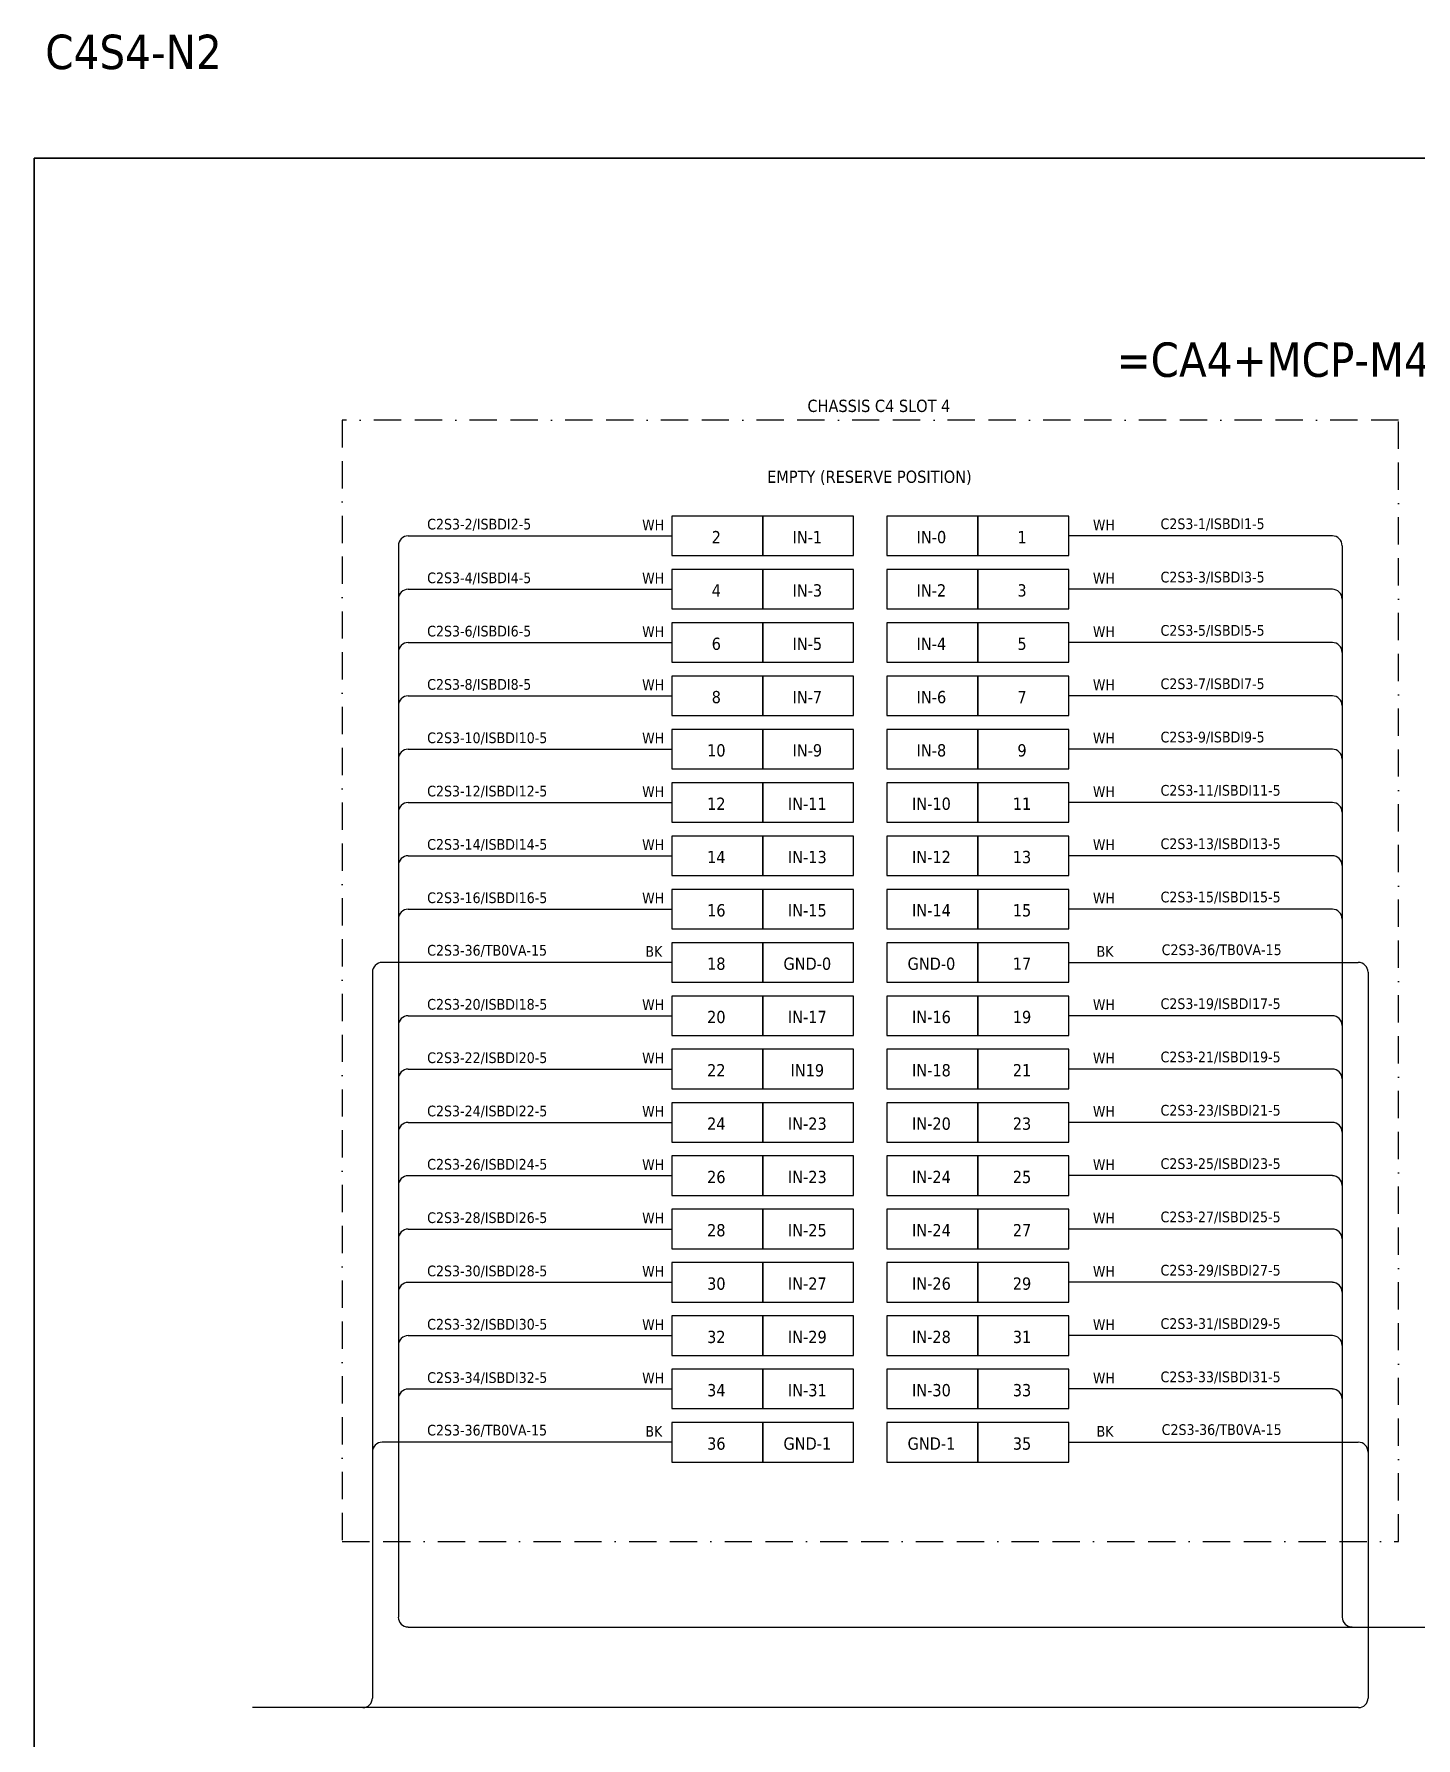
# Model space of a CAD drawing. Header units: millimetres. Extents: x 0 to 66793, y 0 to 2820.
# Drawn here: x 29353 to 30639, y 1234 to 2820 of the extents above; entities that cross this region are included whole.
import ezdxf
from ezdxf.enums import TextEntityAlignment as Align

# ---------------------------------------------------------------- set-up
doc = ezdxf.new("R2010")
doc.units = ezdxf.units.MM
doc.linetypes.add('BORDERX2', pattern=[88.9, 25.4, -12.7, 25.4, -12.7, 0, -12.7])
doc.layers.add('HELPPOINT', color=7, linetype='Continuous')
doc.layers.add('x01001-FrameArea', color=2, linetype='BORDERX2')
doc.layers.add('IE-EQUIP', color=253, linetype='Continuous', lineweight=25)
doc.layers.add('IE-WIRE', color=7, linetype='Continuous', lineweight=25)
doc.styles.add('Tahoma', font='')
doc.styles.get('Tahoma').set_extended_font_data('Tahoma')

msp = doc.modelspace()

# ---------------------------------------------------------------- linework, layer by layer
at = {"layer": 'HELPPOINT', "color": 4, "lineweight": 35}
for p, q in [((29353.1, 0), (29353.1, 2704.2)), ((29353.1, 2704.2), (33246.4, 2704.2)), ((29353.1, 0), (29353.1, 2704.2)), ((29353.1, 2704.2), (33246.4, 2704.2))]:
    msp.add_line(p, q, dxfattribs=at)
at = {"layer": 'IE-EQUIP', "linetype": 'Continuous', "ltscale": 25.4}
for points in [[(29946.5, 2334.4), (30031.2, 2334.4), (30031.2, 2371.1), (29946.5, 2371.1)], [(30031.2, 2334.4), (30115.8, 2334.4), (30115.8, 2371.1), (30031.2, 2371.1)], [(30146.7, 2334.4), (30231.3, 2334.4), (30231.3, 2371.1), (30146.7, 2371.1)], [(30231.3, 2334.4), (30316, 2334.4), (30316, 2371.1), (30231.3, 2371.1)], [(29946.5, 2284.8), (30031.2, 2284.8), (30031.2, 2321.5), (29946.5, 2321.5)], [(30031.2, 2284.8), (30115.8, 2284.8), (30115.8, 2321.5), (30031.2, 2321.5)], [(30146.7, 2284.8), (30231.3, 2284.8), (30231.3, 2321.5), (30146.7, 2321.5)], [(30231.3, 2284.8), (30316, 2284.8), (30316, 2321.5), (30231.3, 2321.5)], [(29946.5, 2235.1), (30031.2, 2235.1), (30031.2, 2271.8), (29946.5, 2271.8)], [(30031.2, 2235.1), (30115.8, 2235.1), (30115.8, 2271.8), (30031.2, 2271.8)], [(30146.7, 2235.1), (30231.3, 2235.1), (30231.3, 2271.8), (30146.7, 2271.8)], [(30231.3, 2235.1), (30316, 2235.1), (30316, 2271.8), (30231.3, 2271.8)], [(29946.5, 2185.5), (30031.2, 2185.5), (30031.2, 2222.2), (29946.5, 2222.2)], [(30031.2, 2185.5), (30115.8, 2185.5), (30115.8, 2222.2), (30031.2, 2222.2)], [(30146.7, 2185.5), (30231.3, 2185.5), (30231.3, 2222.2), (30146.7, 2222.2)], [(30231.3, 2185.5), (30316, 2185.5), (30316, 2222.2), (30231.3, 2222.2)], [(29946.5, 2135.9), (30031.2, 2135.9), (30031.2, 2172.6), (29946.5, 2172.6)], [(30031.2, 2135.9), (30115.8, 2135.9), (30115.8, 2172.6), (30031.2, 2172.6)], [(30146.7, 2135.9), (30231.3, 2135.9), (30231.3, 2172.6), (30146.7, 2172.6)], [(30231.3, 2135.9), (30316, 2135.9), (30316, 2172.6), (30231.3, 2172.6)], [(29946.5, 2086.2), (30031.2, 2086.2), (30031.2, 2122.9), (29946.5, 2122.9)], [(30031.2, 2086.2), (30115.8, 2086.2), (30115.8, 2122.9), (30031.2, 2122.9)], [(30146.7, 2086.2), (30231.3, 2086.2), (30231.3, 2122.9), (30146.7, 2122.9)], [(30231.3, 2086.2), (30316, 2086.2), (30316, 2122.9), (30231.3, 2122.9)], [(29946.5, 2036.6), (30031.2, 2036.6), (30031.2, 2073.3), (29946.5, 2073.3)], [(30031.2, 2036.6), (30115.8, 2036.6), (30115.8, 2073.3), (30031.2, 2073.3)], [(30146.7, 2036.6), (30231.3, 2036.6), (30231.3, 2073.3), (30146.7, 2073.3)], [(30231.3, 2036.6), (30316, 2036.6), (30316, 2073.3), (30231.3, 2073.3)], [(29946.5, 1987), (30031.2, 1987), (30031.2, 2023.7), (29946.5, 2023.7)], [(30031.2, 1987), (30115.8, 1987), (30115.8, 2023.7), (30031.2, 2023.7)], [(30146.7, 1987), (30231.3, 1987), (30231.3, 2023.7), (30146.7, 2023.7)], [(30231.3, 1987), (30316, 1987), (30316, 2023.7), (30231.3, 2023.7)], [(29946.5, 1937.3), (30031.2, 1937.3), (30031.2, 1974), (29946.5, 1974)], [(30031.2, 1937.3), (30115.8, 1937.3), (30115.8, 1974), (30031.2, 1974)], [(30146.7, 1937.3), (30231.3, 1937.3), (30231.3, 1974), (30146.7, 1974)], [(30231.3, 1937.3), (30316, 1937.3), (30316, 1974), (30231.3, 1974)], [(29946.5, 1887.7), (30031.2, 1887.7), (30031.2, 1924.4), (29946.5, 1924.4)], [(30031.2, 1887.7), (30115.8, 1887.7), (30115.8, 1924.4), (30031.2, 1924.4)], [(30146.7, 1887.7), (30231.3, 1887.7), (30231.3, 1924.4), (30146.7, 1924.4)], [(30231.3, 1887.7), (30316, 1887.7), (30316, 1924.4), (30231.3, 1924.4)], [(29946.5, 1838.1), (30031.2, 1838.1), (30031.2, 1874.8), (29946.5, 1874.8)], [(30031.2, 1838.1), (30115.8, 1838.1), (30115.8, 1874.8), (30031.2, 1874.8)], [(30146.7, 1838.1), (30231.3, 1838.1), (30231.3, 1874.8), (30146.7, 1874.8)], [(30231.3, 1838.1), (30316, 1838.1), (30316, 1874.8), (30231.3, 1874.8)], [(29946.5, 1788.4), (30031.2, 1788.4), (30031.2, 1825.1), (29946.5, 1825.1)], [(30031.2, 1788.4), (30115.8, 1788.4), (30115.8, 1825.1), (30031.2, 1825.1)], [(30146.7, 1788.4), (30231.3, 1788.4), (30231.3, 1825.1), (30146.7, 1825.1)], [(30231.3, 1788.4), (30316, 1788.4), (30316, 1825.1), (30231.3, 1825.1)], [(29946.5, 1738.8), (30031.2, 1738.8), (30031.2, 1775.5), (29946.5, 1775.5)], [(30031.2, 1738.8), (30115.8, 1738.8), (30115.8, 1775.5), (30031.2, 1775.5)], [(30146.7, 1738.8), (30231.3, 1738.8), (30231.3, 1775.5), (30146.7, 1775.5)], [(30231.3, 1738.8), (30316, 1738.8), (30316, 1775.5), (30231.3, 1775.5)], [(29946.5, 1689.2), (30031.2, 1689.2), (30031.2, 1725.9), (29946.5, 1725.9)], [(30031.2, 1689.2), (30115.8, 1689.2), (30115.8, 1725.9), (30031.2, 1725.9)], [(30146.7, 1689.2), (30231.3, 1689.2), (30231.3, 1725.9), (30146.7, 1725.9)], [(30231.3, 1689.2), (30316, 1689.2), (30316, 1725.9), (30231.3, 1725.9)], [(29946.5, 1639.5), (30031.2, 1639.5), (30031.2, 1676.2), (29946.5, 1676.2)], [(30031.2, 1639.5), (30115.8, 1639.5), (30115.8, 1676.2), (30031.2, 1676.2)], [(30146.7, 1639.5), (30231.3, 1639.5), (30231.3, 1676.2), (30146.7, 1676.2)], [(30231.3, 1639.5), (30316, 1639.5), (30316, 1676.2), (30231.3, 1676.2)], [(29946.5, 1589.9), (30031.2, 1589.9), (30031.2, 1626.6), (29946.5, 1626.6)], [(30031.2, 1589.9), (30115.8, 1589.9), (30115.8, 1626.6), (30031.2, 1626.6)], [(30146.7, 1589.9), (30231.3, 1589.9), (30231.3, 1626.6), (30146.7, 1626.6)], [(30231.3, 1589.9), (30316, 1589.9), (30316, 1626.6), (30231.3, 1626.6)], [(29946.5, 1540.3), (30031.2, 1540.3), (30031.2, 1577), (29946.5, 1577)], [(30031.2, 1540.3), (30115.8, 1540.3), (30115.8, 1577), (30031.2, 1577)], [(30146.7, 1540.3), (30231.3, 1540.3), (30231.3, 1577), (30146.7, 1577)], [(30231.3, 1540.3), (30316, 1540.3), (30316, 1577), (30231.3, 1577)], [(29946.5, 1490.6), (30031.2, 1490.6), (30031.2, 1527.3), (29946.5, 1527.3)], [(30031.2, 1490.6), (30115.8, 1490.6), (30115.8, 1527.3), (30031.2, 1527.3)], [(30146.7, 1490.6), (30231.3, 1490.6), (30231.3, 1527.3), (30146.7, 1527.3)], [(30231.3, 1490.6), (30316, 1490.6), (30316, 1527.3), (30231.3, 1527.3)]]:
    msp.add_lwpolyline(points, close=True, dxfattribs=at)
at = {"layer": 'IE-WIRE', "color": 4, "ltscale": 25.4}
for p, q in [((29701.3, 2352.7), (29946.5, 2352.7)), ((30561.3, 2352.7), (30316, 2352.7)), ((29692.1, 2343.6), (29692.1, 1346.2)), ((30570.4, 2343.6), (30570.4, 1346.2)), ((29701.3, 2303.1), (29946.5, 2303.1)), ((30561.3, 2303.1), (30316, 2303.1)), ((29701.3, 2253.5), (29946.5, 2253.5)), ((30561.3, 2253.5), (30316, 2253.5)), ((29701.3, 2203.8), (29946.5, 2203.8)), ((30561.3, 2203.8), (30316, 2203.8)), ((29701.3, 2154.2), (29946.5, 2154.2)), ((30561.3, 2154.2), (30316, 2154.2)), ((29701.3, 2104.6), (29946.5, 2104.6)), ((30561.3, 2104.6), (30316, 2104.6)), ((29701.3, 2055), (29946.5, 2055)), ((30561.3, 2055), (30316, 2055)), ((29701.3, 2005.3), (29946.5, 2005.3)), ((30561.3, 2005.3), (30316, 2005.3)), ((29701.3, 1906.1), (29946.5, 1906.1)), ((30561.3, 1906.1), (30316, 1906.1)), ((29701.3, 1856.4), (29946.5, 1856.4)), ((30561.3, 1856.4), (30316, 1856.4)), ((29701.3, 1806.8), (29946.5, 1806.8)), ((30561.3, 1806.8), (30316, 1806.8)), ((29701.3, 1757.2), (29946.5, 1757.2)), ((30561.3, 1757.2), (30316, 1757.2)), ((29701.3, 1707.5), (29946.5, 1707.5)), ((30561.3, 1707.5), (30316, 1707.5)), ((29701.3, 1657.9), (29946.5, 1657.9)), ((30561.3, 1657.9), (30316, 1657.9)), ((29701.3, 1608.3), (29946.5, 1608.3)), ((30561.3, 1608.3), (30316, 1608.3)), ((29701.3, 1558.6), (29946.5, 1558.6)), ((30561.3, 1558.6), (30316, 1558.6))]:
    msp.add_line(p, q, dxfattribs=at)
at = {"layer": 'IE-WIRE', "color": 7, "ltscale": 25.4}
for p, q in [((29946.5, 1955.7), (29677.1, 1955.7)), ((30316, 1955.7), (30585.4, 1955.7)), ((29668, 1946.5), (29668, 1270.9)), ((30594.5, 1946.5), (30594.5, 1270.9)), ((29946.5, 1509), (29677.1, 1509)), ((30316, 1509), (30585.4, 1509)), ((30585.6, 1262), (29556.5, 1262))]:
    msp.add_line(p, q, dxfattribs=at)
at = {"layer": 'IE-WIRE', "color": 4}
msp.add_line((29701.2, 1337), (30742.5, 1337), dxfattribs=at)
at = {"layer": 'IE-WIRE', "color": 4, "ltscale": 25.4}
for centre, start, end in [((29701.3, 2343.6), 90, 180), ((30561.3, 2343.6), 0, 90), ((29701.3, 2293.9), 90, 180), ((30561.3, 2293.9), 0, 90), ((29701.3, 2244.3), 90, 180), ((30561.3, 2244.3), 0, 90), ((29701.3, 2194.7), 90, 180), ((30561.3, 2194.7), 0, 90), ((29701.3, 2145), 90, 180), ((30561.3, 2145), 0, 90), ((29701.3, 2095.4), 90, 180), ((30561.3, 2095.4), 0, 90), ((29701.3, 2045.8), 90, 180), ((30561.3, 2045.8), 0, 90), ((29701.3, 1996.1), 90, 180), ((30561.3, 1996.1), 0, 90), ((29701.3, 1896.9), 90, 180), ((30561.3, 1896.9), 0, 90), ((29701.3, 1847.2), 90, 180), ((30561.3, 1847.2), 0, 90), ((29701.3, 1797.6), 90, 180), ((30561.3, 1797.6), 0, 90), ((29701.3, 1748), 90, 180), ((30561.3, 1748), 0, 90), ((29701.3, 1698.3), 90, 180), ((30561.3, 1698.3), 0, 90), ((29701.3, 1648.7), 90, 180), ((30561.3, 1648.7), 0, 90), ((29701.3, 1599.1), 90, 180), ((30561.3, 1599.1), 0, 90), ((29701.3, 1549.4), 90, 180), ((30561.3, 1549.4), 0, 90)]:
    msp.add_arc(centre, 9.17, start, end, dxfattribs=at)
at = {"layer": 'IE-WIRE', "color": 7, "ltscale": 25.4}
for centre, radius, start, end in [((29677.1, 1946.5), 9.14, 90, 180), ((30585.4, 1946.5), 9.14, 0, 90), ((29677.1, 1499.9), 9.14, 90, 180), ((30585.4, 1499.9), 9.14, 0, 90), ((29659, 1270.9), 8.96, 270, 0), ((30585.6, 1270.9), 8.96, 270, 0), ((30585.6, 1270.9), 8.96, 270, 0)]:
    msp.add_arc(centre, radius, start, end, dxfattribs=at)
at = {"layer": 'IE-WIRE', "color": 4}
for centre in [(29701.2, 1346.2), (30579.6, 1346.2)]:
    msp.add_arc(centre, 9.14, 180, 270, dxfattribs=at)
at = {"layer": 'x01001-FrameArea'}
msp.add_lwpolyline([(29639.8, 1416.6), (30622.8, 1416.6), (30622.8, 2460.5), (29639.8, 2460.5)], close=True, dxfattribs=at)

# ---------------------------------------------------------------- texts
at = {"color": 2, "style": 'Tahoma'}
msp.add_text('C4S4-N2', height=32, dxfattribs=at).set_placement((29363.5, 2787.3))
for s, height, p in [('=CA4+MCP-M4-P7', 32, (30536.5, 2516.8)), ('CHASSIS C4 SLOT 4', 11.441, (30139.3, 2473.8)), ('EMPTY (RESERVE POSITION)', 11.441, (30130.5, 2407.8)), ('2', 11.4, (29988, 2351.6)), ('IN-1', 11.44, (30072.7, 2351.6)), ('IN-0', 11.44, (30188.2, 2351.6)), ('1', 11.4, (30272.5, 2351.6)), ('4', 11.4, (29988, 2302)), ('IN-3', 11.44, (30072.7, 2302)), ('IN-2', 11.44, (30188.2, 2302)), ('3', 11.4, (30272.5, 2302)), ('6', 11.4, (29988, 2252.3)), ('IN-5', 11.44, (30072.7, 2252.3)), ('IN-4', 11.44, (30188.2, 2252.3)), ('5', 11.4, (30272.5, 2252.3)), ('8', 11.4, (29988, 2202.7)), ('IN-7', 11.44, (30072.7, 2202.7)), ('IN-6', 11.44, (30188.2, 2202.7)), ('7', 11.4, (30272.5, 2202.7)), ('10', 11.44, (29988, 2153.1)), ('IN-9', 11.44, (30072.7, 2153.1)), ('IN-8', 11.44, (30188.2, 2153.1)), ('9', 11.4, (30272.5, 2153.1)), ('12', 11.44, (29988, 2103.4)), ('IN-11', 11.44, (30072.7, 2103.4)), ('IN-10', 11.44, (30188.2, 2103.4)), ('11', 11.44, (30272.5, 2103.4)), ('14', 11.44, (29988, 2053.8)), ('IN-13', 11.44, (30072.7, 2053.8)), ('IN-12', 11.44, (30188.2, 2053.8)), ('13', 11.44, (30272.5, 2053.8)), ('16', 11.44, (29988, 2004.2)), ('IN-15', 11.44, (30072.7, 2004.2)), ('IN-14', 11.44, (30188.2, 2004.2)), ('15', 11.44, (30272.5, 2004.2)), ('18', 11.44, (29988, 1954.5)), ('GND-0', 11.44, (30072.7, 1954.5)), ('GND-0', 11.44, (30188.2, 1954.5)), ('17', 11.44, (30272.5, 1954.5)), ('20', 11.44, (29988, 1904.9)), ('IN-17', 11.44, (30072.7, 1904.9)), ('IN-16', 11.44, (30188.2, 1904.9)), ('19', 11.44, (30272.5, 1904.9)), ('22', 11.44, (29988, 1855.3)), ('IN19', 11.44, (30072.7, 1855.3)), ('IN-18', 11.44, (30188.2, 1855.3)), ('21', 11.44, (30272.5, 1855.3)), ('24', 11.44, (29988, 1805.6)), ('IN-23', 11.44, (30072.7, 1805.6)), ('IN-20', 11.44, (30188.2, 1805.6)), ('23', 11.44, (30272.5, 1805.6)), ('26', 11.44, (29988, 1756)), ('IN-23', 11.44, (30072.7, 1756)), ('IN-24', 11.44, (30188.2, 1756)), ('25', 11.44, (30272.5, 1756)), ('28', 11.44, (29988, 1706.4)), ('IN-25', 11.44, (30072.7, 1706.4)), ('IN-24', 11.44, (30188.2, 1706.4)), ('27', 11.44, (30272.5, 1706.4)), ('30', 11.44, (29988, 1656.7)), ('IN-27', 11.44, (30072.7, 1656.7)), ('IN-26', 11.44, (30188.2, 1656.7)), ('29', 11.44, (30272.5, 1656.7)), ('32', 11.44, (29988, 1607.1)), ('IN-29', 11.44, (30072.7, 1607.1)), ('IN-28', 11.44, (30188.2, 1607.1)), ('31', 11.44, (30272.5, 1607.1)), ('34', 11.44, (29988, 1557.5)), ('IN-31', 11.44, (30072.7, 1557.5)), ('IN-30', 11.44, (30188.2, 1557.5)), ('33', 11.44, (30272.5, 1557.5)), ('36', 11.44, (29988, 1507.8)), ('GND-1', 11.44, (30072.7, 1507.8)), ('GND-1', 11.44, (30188.2, 1507.8)), ('35', 11.44, (30272.5, 1507.8))]:
    msp.add_text(s, height=height, dxfattribs=at).set_placement(p, align=Align.MIDDLE_CENTER)
at = {"color": 4, "style": 'Tahoma'}
for s, height, p in [('C2S3-2/ISBDI2-5', 9.949, (29718.9, 2358.7)), ('WH', 9.95, (29919, 2358)), ('WH', 9.95, (30338.5, 2358)), ('C2S3-1/ISBDI1-5', 9.949, (30401.4, 2359)), ('C2S3-4/ISBDI4-5', 9.949, (29718.9, 2308.7)), ('WH', 9.95, (29919, 2308.4)), ('WH', 9.95, (30338.5, 2308.4)), ('C2S3-3/ISBDI3-5', 9.949, (30401.4, 2309.4)), ('C2S3-6/ISBDI6-5', 9.949, (29718.9, 2259.1)), ('WH', 9.95, (29919, 2258.7)), ('WH', 9.95, (30338.5, 2258.7)), ('C2S3-5/ISBDI5-5', 9.949, (30401.4, 2259.8)), ('C2S3-8/ISBDI8-5', 9.949, (29718.9, 2209.5)), ('WH', 9.95, (29919, 2209.1)), ('WH', 9.95, (30338.5, 2209.1)), ('C2S3-7/ISBDI7-5', 9.949, (30401.4, 2210.1)), ('C2S3-10/ISBDI10-5', 9.949, (29718.9, 2159.8)), ('WH', 9.95, (29919, 2159.5)), ('WH', 9.95, (30338.5, 2159.5)), ('C2S3-9/ISBDI9-5', 9.949, (30401.4, 2160.5)), ('C2S3-12/ISBDI12-5', 9.949, (29718.9, 2110.2)), ('WH', 9.95, (29919, 2109.8)), ('WH', 9.95, (30338.5, 2109.8)), ('C2S3-11/ISBDI11-5', 9.949, (30401.4, 2110.9)), ('C2S3-14/ISBDI14-5', 9.949, (29718.9, 2060.6)), ('WH', 9.95, (29919, 2060.2)), ('WH', 9.95, (30338.5, 2060.2)), ('C2S3-13/ISBDI13-5', 9.949, (30401.4, 2061.2)), ('C2S3-16/ISBDI16-5', 9.949, (29718.9, 2010.9)), ('WH', 9.95, (29919, 2010.6)), ('WH', 9.95, (30338.5, 2010.6)), ('C2S3-15/ISBDI15-5', 9.949, (30401.4, 2011.6)), ('C2S3-20/ISBDI18-5', 9.949, (29718.9, 1911.7)), ('WH', 9.95, (29919, 1911.3)), ('WH', 9.95, (30338.5, 1911.3)), ('C2S3-19/ISBDI17-5', 9.949, (30401.4, 1912.3)), ('C2S3-22/ISBDI20-5', 9.949, (29718.9, 1862)), ('WH', 9.95, (29919, 1861.7)), ('WH', 9.95, (30338.5, 1861.7)), ('C2S3-21/ISBDI19-5', 9.949, (30401.4, 1862.7)), ('C2S3-24/ISBDI22-5', 9.949, (29718.9, 1812.4)), ('WH', 9.95, (29919, 1812)), ('WH', 9.95, (30338.5, 1812)), ('C2S3-23/ISBDI21-5', 9.949, (30401.4, 1813.1)), ('C2S3-26/ISBDI24-5', 9.949, (29718.9, 1762.8)), ('WH', 9.95, (29919, 1762.4)), ('WH', 9.95, (30338.5, 1762.4)), ('C2S3-25/ISBDI23-5', 9.949, (30401.4, 1763.4)), ('C2S3-28/ISBDI26-5', 9.949, (29718.9, 1713.1)), ('WH', 9.95, (29919, 1712.8)), ('WH', 9.95, (30338.5, 1712.8)), ('C2S3-27/ISBDI25-5', 9.949, (30401.4, 1713.8)), ('C2S3-30/ISBDI28-5', 9.949, (29718.9, 1663.5)), ('WH', 9.95, (29919, 1663.1)), ('WH', 9.95, (30338.5, 1663.1)), ('C2S3-29/ISBDI27-5', 9.949, (30401.4, 1664.2)), ('C2S3-32/ISBDI30-5', 9.949, (29718.9, 1613.9)), ('WH', 9.95, (29919, 1613.5)), ('WH', 9.95, (30338.5, 1613.5)), ('C2S3-31/ISBDI29-5', 9.949, (30401.4, 1614.5)), ('C2S3-34/ISBDI32-5', 9.949, (29718.9, 1564.2)), ('WH', 9.95, (29919, 1563.9)), ('WH', 9.95, (30338.5, 1563.9)), ('C2S3-33/ISBDI31-5', 9.949, (30401.4, 1564.9))]:
    msp.add_text(s, height=height, dxfattribs=at).set_placement(p)
at = {"color": 7, "style": 'Tahoma'}
for s, height, p in [('C2S3-36/TB0VA-15', 9.949, (29718.9, 1962)), ('BK', 9.95, (29922, 1960.9)), ('BK', 9.95, (30341.9, 1960.9)), ('C2S3-36/TB0VA-15', 9.949, (30402.5, 1962.5)), ('C2S3-36/TB0VA-15', 9.949, (29718.9, 1515.3)), ('BK', 9.95, (29922, 1514.2)), ('BK', 9.95, (30341.9, 1514.2)), ('C2S3-36/TB0VA-15', 9.949, (30402.5, 1515.8))]:
    msp.add_text(s, height=height, dxfattribs=at).set_placement(p)

doc.saveas('drawing.dxf')
